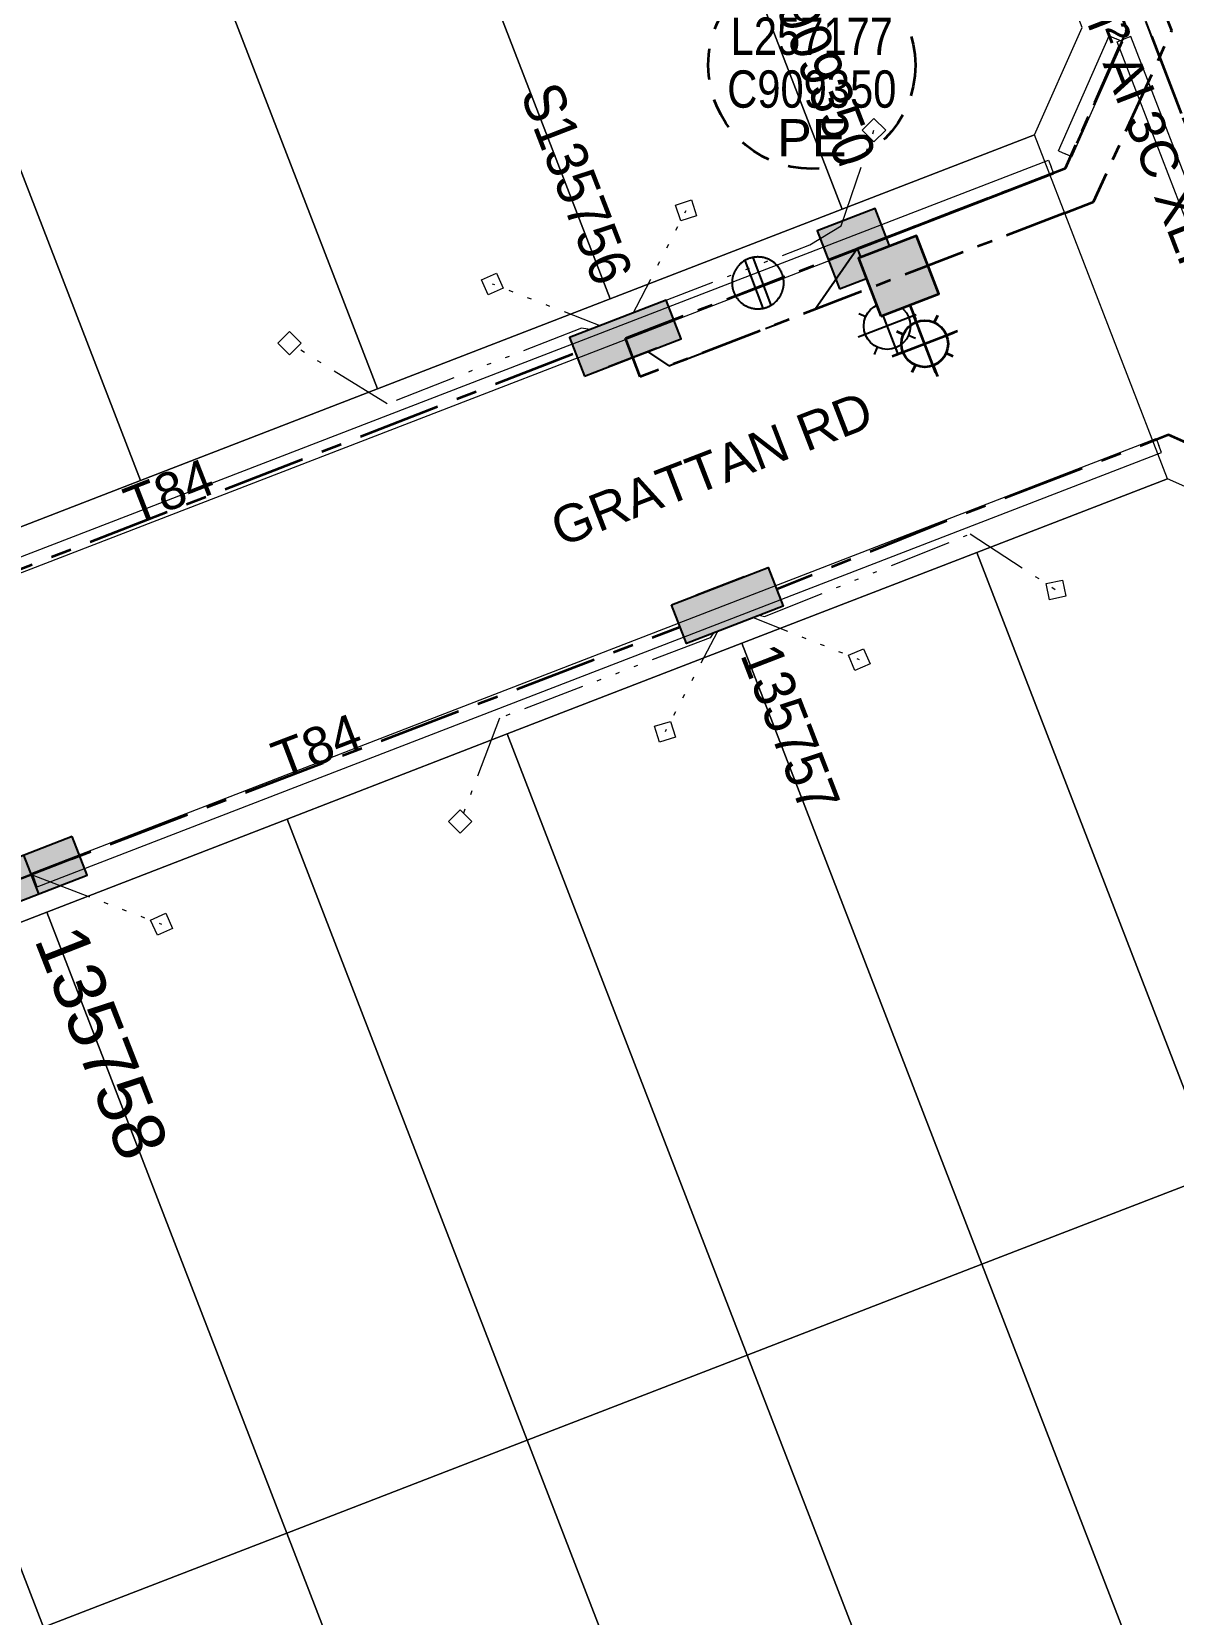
# Model space of a CAD drawing. Header units: metres. Extents: x 0 to 311505, y 0 to 6270811.
# Drawn here: x 310668.2 to 310723.3, y 6270176.5 to 6270252.8 of the extents above; entities that cross this region are included whole.
import ezdxf
from ezdxf import colors
from ezdxf.entities.mleader import LeaderData, LeaderLine
from ezdxf.enums import TextEntityAlignment as Align
from ezdxf.math import Vec2, Vec3

# ---------------------------------------------------------------- set-up
doc = ezdxf.new("R2010")
doc.units = ezdxf.units.M
for name, pattern in [('Cable Exist UG', [7, 4, -1, 1, -1]), ('Dash', [5, 3, -2]), ('PHANTOMX2', [6.6, 3, -0.75, 0.2, -0.75, 0.2, -0.75, 0.2, -0.75])]:
    doc.linetypes.add(name, pattern=pattern)
doc.layers.get('0').update_dxf_attribs({"color": 6})
for name, color, linetype, lineweight in [('_User Miscellaneous1', 30, 'Continuous', 13), ('_User_HV_Exist', 1, 'Continuous', 35), ('_User_LV_Exist', 5, 'Continuous', 35), ('Cadastre Land Parcels_SP_EXT', 118, 'Continuous', 15), ('Cadastre Roads_SP_EXT', 218, 'Continuous', 15), ('Mains_HV_EXT', 13, 'Continuous', 25), ('Mains_LV_EXT', 163, 'Continuous', 25), ('Mains_LV_SL_EXT', 135, 'Continuous', 25), ('Services_SP_EXT', 42, 'PHANTOMX2', 20)]:
    doc.layers.add(name, color=color, linetype=linetype, lineweight=lineweight)
for name, color, linetype in [('Equip_LV_EXT', 7, 'Continuous'), ('Equip_SP_SL_EXT', 7, 'Continuous'), ('Notes', 7, 'Continuous'), ('SupportsUG_SP_LV_EXT', 7, 'Continuous')]:
    doc.layers.add(name, color=color, linetype=linetype)
doc.styles.add('iecARIAL', font='arial.ttf', dxfattribs={"height": 2})
doc.styles.add('SL_LABEL', font='arial.ttf', dxfattribs={"height": 2})
doc.styles.get("Standard").update_dxf_attribs({"font": 'arial.ttf'})

# ---------------------------------------------------------------- blocks, each defined once
blk = doc.blocks.new('PILLAR_EXT')
blk.add_hatch(color=256).paths.add_polyline_path([(-2.5, 1), (-2.5, -1), (2.5, -1), (2.5, 1)])
for p, q in [((0, 1), (0, -1)), ((-2.5, 0), (2.5, 0))]:
    blk.add_line(p, q)
at = {"ltscale": 10}
blk.add_line((2.5, 0), (-2.5, 0), dxfattribs=at)
blk.add_lwpolyline([(-2.5, -1), (-1.25, -1), (1.25, -1), (2.5, -1), (2.5, 1), (-2.5, 1)], close=True)
at = {"width": 0.9, "flags": 8}
blk.add_attdef('ASSET_NUM', text='', height=2, rotation=90, dxfattribs=at).set_placement((-2, 4), align=Align.MIDDLE_LEFT)
for tag, p, flags in [('OWNED_BY', (0, -0.2), 9), ('STATE', (0, -0.4), 9), ('SUPPORT_TYPE', (0, -0.6), 9), ('USAGE', (0, -0.8), 9), ('LEGEND', (0, -1), 9), ('LOCATION', (0, -1.2), 9), ('NOTES', (0, -1.4), 9), ('PARENT', (0, -1.6), 9), ('STREETNAME', (0, -1.8), 9), ('SUBURB', (0, -2), 1)]:
    blk.add_attdef(tag, p, '', height=0.2, dxfattribs=dict(flags=flags))
blk = doc.blocks.new('CCP_EXT')
at = {"flags": 9}
for tag, p in [('USAGE', (0, -1.2)), ('LEGEND', (0, -1.4)), ('LIFE_SUPPORT', (0, -1.6)), ('STATE', (0, -1.8)), ('NOTES', (0, -2))]:
    blk.add_attdef(tag, text='', height=0.2, dxfattribs=at).set_placement(p, align=Align.MIDDLE_LEFT)
at = {"transparency": 33554687}
blk.add_wipeout([(0, 0.566), (0.566, 0), (0, -0.566), (-0.566, 0)], dxfattribs=at)
blk.add_lwpolyline([(-0.566, 0), (0, 0.566), (0.566, 0), (0, -0.566), (-0.566, 0)])
at = {"flags": 1}
blk.add_attdef('Z', (0, 0), '', height=0.2, dxfattribs=at)
at = {"flags": 9}
for tag, p in [('CCP_TYPE', (0, 0)), ('OPERATING_VOLTAGE', (0, -0.6)), ('ORIENTATION', (0, -0.8)), ('CONSTRUCTED_VOLTAGE', (0, -0.2)), ('NO_PHASES', (0, -0.4)), ('OWNED_BY', (0, -1))]:
    blk.add_attdef(tag, text='', height=0.2, dxfattribs=at).set_placement(p, align=Align.MIDDLE_LEFT)
blk = doc.blocks.new('LV_UG_LINKS_CLOSED_EXT')
at = {"layer": 'Equip_LV_EXT'}
for tag, flags, p in [('ACTUAL_STATUS', 9, (3, -2)), ('CONSTRUCTED_VOLTAGE', 9, (3, -2.2)), ('OPERATING_VOLTAGE', 9, (3, -2.6)), ('ORIENTATION', 9, (3, -2.8)), ('STATE', 9, (3, -3)), ('NO_PHASES', 9, (3, -2.4)), ('SWITCH_TYPE', 9, (3, -3.2)), ('OWNED_BY', 9, (3, -3.8)), ('USAGE', 9, (3, -3.4)), ('NOTES', 9, (3, -3.6)), ('TYPE', 9, (3, -4.6)), ('OPERATED_BY', 9, (3, -4)), ('MAINTAINED_BY', 9, (3, -4.2)), ('NUMBER_OF_PHASES', 9, (3, -4.4)), ('Z', 1, (3, -4.8))]:
    blk.add_attdef(tag, text='', height=0.2, dxfattribs=dict(at, flags=flags)).set_placement(p, align=Align.MIDDLE_LEFT)
at = {"transparency": 33554687}
blk.add_wipeout([(4, 1.25), (3.969, 1.25), (3.939, 1.248), (3.908, 1.247), (3.877, 1.244), (3.847, 1.241), (3.817, 1.236), (3.786, 1.232), (3.756, 1.226), (3.726, 1.22), (3.696, 1.213), (3.667, 1.205), (3.637, 1.196), (3.608, 1.187), (3.579, 1.177), (3.55, 1.166), (3.522, 1.155), (3.493, 1.143), (3.466, 1.13), (3.438, 1.117), (3.411, 1.102), (3.384, 1.088), (3.357, 1.072), (3.331, 1.056), (3.306, 1.039), (3.28, 1.022), (3.255, 1.004), (3.231, 0.985), (3.207, 0.966), (3.184, 0.947), (3.161, 0.926), (3.138, 0.905), (3.116, 0.884), (3.095, 0.862), (3.074, 0.839), (3.053, 0.816), (3.034, 0.793), (3.015, 0.769), (2.996, 0.745), (2.978, 0.72), (2.961, 0.694), (2.944, 0.669), (2.928, 0.643), (2.912, 0.616), (2.898, 0.589), (2.883, 0.562), (2.87, 0.534), (2.857, 0.507), (2.845, 0.478), (2.834, 0.45), (2.823, 0.421), (2.813, 0.392), (2.804, 0.363), (2.795, 0.333), (2.787, 0.304), (2.78, 0.274), (2.774, 0.244), (2.768, 0.214), (2.764, 0.183), (2.759, 0.153), (2.756, 0.123), (2.753, 0.092), (2.752, 0.061), (2.75, 0.031), (2.75, 0), (2.75, -0.031), (2.752, -0.061), (2.753, -0.092), (2.756, -0.123), (2.759, -0.153), (2.764, -0.183), (2.768, -0.214), (2.774, -0.244), (2.78, -0.274), (2.787, -0.304), (2.795, -0.333), (2.804, -0.363), (2.813, -0.392), (2.823, -0.421), (2.834, -0.45), (2.845, -0.478), (2.857, -0.507), (2.87, -0.534), (2.883, -0.562), (2.898, -0.589), (2.912, -0.616), (2.928, -0.643), (2.944, -0.669), (2.961, -0.694), (2.978, -0.72), (2.996, -0.745), (3.015, -0.769), (3.034, -0.793), (3.053, -0.816), (3.074, -0.839), (3.095, -0.862), (3.116, -0.884), (3.138, -0.905), (3.161, -0.926), (3.184, -0.947), (3.207, -0.966), (3.231, -0.985), (3.255, -1.004), (3.28, -1.022), (3.306, -1.039), (3.331, -1.056), (3.357, -1.072), (3.384, -1.088), (3.411, -1.102), (3.438, -1.117), (3.466, -1.13), (3.493, -1.143), (3.522, -1.155), (3.55, -1.166), (3.579, -1.177), (3.608, -1.187), (3.637, -1.196), (3.667, -1.205), (3.696, -1.213), (3.726, -1.22), (3.756, -1.226), (3.786, -1.232), (3.817, -1.236), (3.847, -1.241), (3.877, -1.244), (3.908, -1.247), (3.939, -1.248), (3.969, -1.25), (4, -1.25), (4.031, -1.25), (4.061, -1.248), (4.092, -1.247), (4.123, -1.244), (4.153, -1.241), (4.183, -1.236), (4.214, -1.232), (4.244, -1.226), (4.274, -1.22), (4.304, -1.213), (4.333, -1.205), (4.363, -1.196), (4.392, -1.187), (4.421, -1.177), (4.45, -1.166), (4.478, -1.155), (4.507, -1.143), (4.534, -1.13), (4.562, -1.117), (4.589, -1.102), (4.616, -1.088), (4.643, -1.072), (4.669, -1.056), (4.694, -1.039), (4.72, -1.022), (4.745, -1.004), (4.769, -0.985), (4.793, -0.966), (4.816, -0.947), (4.839, -0.926), (4.862, -0.905), (4.884, -0.884), (4.905, -0.862), (4.926, -0.839), (4.947, -0.816), (4.966, -0.793), (4.985, -0.769), (5.004, -0.745), (5.022, -0.72), (5.039, -0.694), (5.056, -0.669), (5.072, -0.643), (5.088, -0.616), (5.102, -0.589), (5.117, -0.562), (5.13, -0.534), (5.143, -0.507), (5.155, -0.478), (5.166, -0.45), (5.177, -0.421), (5.187, -0.392), (5.196, -0.363), (5.205, -0.333), (5.213, -0.304), (5.22, -0.274), (5.226, -0.244), (5.232, -0.214), (5.236, -0.183), (5.241, -0.153), (5.244, -0.123), (5.247, -0.092), (5.248, -0.061), (5.25, -0.031), (5.25, 0), (5.25, 0.031), (5.248, 0.061), (5.247, 0.092), (5.244, 0.123), (5.241, 0.153), (5.236, 0.183), (5.232, 0.214), (5.226, 0.244), (5.22, 0.274), (5.213, 0.304), (5.205, 0.333), (5.196, 0.363), (5.187, 0.392), (5.177, 0.421), (5.166, 0.45), (5.155, 0.478), (5.143, 0.507), (5.13, 0.534), (5.117, 0.562), (5.102, 0.589), (5.088, 0.616), (5.072, 0.643), (5.056, 0.669), (5.039, 0.694), (5.022, 0.72), (5.004, 0.745), (4.985, 0.769), (4.966, 0.793), (4.947, 0.816), (4.926, 0.839), (4.905, 0.862), (4.884, 0.884), (4.862, 0.905), (4.839, 0.926), (4.816, 0.947), (4.793, 0.966), (4.769, 0.985), (4.745, 1.004), (4.72, 1.022), (4.694, 1.039), (4.669, 1.056), (4.643, 1.072), (4.616, 1.088), (4.589, 1.102), (4.562, 1.117), (4.534, 1.13), (4.507, 1.143), (4.478, 1.155), (4.45, 1.166), (4.421, 1.177), (4.392, 1.187), (4.363, 1.196), (4.333, 1.205), (4.304, 1.213), (4.274, 1.22), (4.244, 1.226), (4.214, 1.232), (4.183, 1.236), (4.153, 1.241), (4.123, 1.244), (4.092, 1.247), (4.061, 1.248), (4.031, 1.25)], dxfattribs=at).dxf.layer = 'Equip_LV_EXT'
at = {"layer": 'Equip_LV_EXT'}
for p, q in [((3.792, 1.232), (3.792, -1.232)), ((4.208, 1.232), (4.208, -1.232))]:
    blk.add_line(p, q, dxfattribs=at)
at = {"layer": 'Equip_LV_EXT', "flags": 128}
blk.add_lwpolyline([(4, 1.25), (3.969, 1.25), (3.939, 1.248), (3.908, 1.247), (3.877, 1.244), (3.847, 1.241), (3.817, 1.236), (3.786, 1.232), (3.756, 1.226), (3.726, 1.22), (3.696, 1.213), (3.667, 1.205), (3.637, 1.196), (3.608, 1.187), (3.579, 1.177), (3.55, 1.166), (3.522, 1.155), (3.493, 1.143), (3.466, 1.13), (3.438, 1.117), (3.411, 1.102), (3.384, 1.088), (3.357, 1.072), (3.331, 1.056), (3.306, 1.039), (3.28, 1.022), (3.255, 1.004), (3.231, 0.985), (3.207, 0.966), (3.184, 0.947), (3.161, 0.926), (3.138, 0.905), (3.116, 0.884), (3.095, 0.862), (3.074, 0.839), (3.053, 0.816), (3.034, 0.793), (3.015, 0.769), (2.996, 0.745), (2.978, 0.72), (2.961, 0.694), (2.944, 0.669), (2.928, 0.643), (2.912, 0.616), (2.898, 0.589), (2.883, 0.562), (2.87, 0.534), (2.857, 0.507), (2.845, 0.478), (2.834, 0.45), (2.823, 0.421), (2.813, 0.392), (2.804, 0.363), (2.795, 0.333), (2.787, 0.304), (2.78, 0.274), (2.774, 0.244), (2.768, 0.214), (2.764, 0.183), (2.759, 0.153), (2.756, 0.123), (2.753, 0.092), (2.752, 0.061), (2.75, 0.031), (2.75, 0), (2.75, -0.031), (2.752, -0.061), (2.753, -0.092), (2.756, -0.123), (2.759, -0.153), (2.764, -0.183), (2.768, -0.214), (2.774, -0.244), (2.78, -0.274), (2.787, -0.304), (2.795, -0.333), (2.804, -0.363), (2.813, -0.392), (2.823, -0.421), (2.834, -0.45), (2.845, -0.478), (2.857, -0.507), (2.87, -0.534), (2.883, -0.562), (2.898, -0.589), (2.912, -0.616), (2.928, -0.643), (2.944, -0.669), (2.961, -0.694), (2.978, -0.72), (2.996, -0.745), (3.015, -0.769), (3.034, -0.793), (3.053, -0.816), (3.074, -0.839), (3.095, -0.862), (3.116, -0.884), (3.138, -0.905), (3.161, -0.926), (3.184, -0.947), (3.207, -0.966), (3.231, -0.985), (3.255, -1.004), (3.28, -1.022), (3.306, -1.039), (3.331, -1.056), (3.357, -1.072), (3.384, -1.088), (3.411, -1.102), (3.438, -1.117), (3.466, -1.13), (3.493, -1.143), (3.522, -1.155), (3.55, -1.166), (3.579, -1.177), (3.608, -1.187), (3.637, -1.196), (3.667, -1.205), (3.696, -1.213), (3.726, -1.22), (3.756, -1.226), (3.786, -1.232), (3.817, -1.236), (3.847, -1.241), (3.877, -1.244), (3.908, -1.247), (3.939, -1.248), (3.969, -1.25), (4, -1.25), (4.031, -1.25), (4.061, -1.248), (4.092, -1.247), (4.123, -1.244), (4.153, -1.241), (4.183, -1.236), (4.214, -1.232), (4.244, -1.226), (4.274, -1.22), (4.304, -1.213), (4.333, -1.205), (4.363, -1.196), (4.392, -1.187), (4.421, -1.177), (4.45, -1.166), (4.478, -1.155), (4.507, -1.143), (4.534, -1.13), (4.562, -1.117), (4.589, -1.102), (4.616, -1.088), (4.643, -1.072), (4.669, -1.056), (4.694, -1.039), (4.72, -1.022), (4.745, -1.004), (4.769, -0.985), (4.793, -0.966), (4.816, -0.947), (4.839, -0.926), (4.862, -0.905), (4.884, -0.884), (4.905, -0.862), (4.926, -0.839), (4.947, -0.816), (4.966, -0.793), (4.985, -0.769), (5.004, -0.745), (5.022, -0.72), (5.039, -0.694), (5.056, -0.669), (5.072, -0.643), (5.088, -0.616), (5.102, -0.589), (5.117, -0.562), (5.13, -0.534), (5.143, -0.507), (5.155, -0.478), (5.166, -0.45), (5.177, -0.421), (5.187, -0.392), (5.196, -0.363), (5.205, -0.333), (5.213, -0.304), (5.22, -0.274), (5.226, -0.244), (5.232, -0.214), (5.236, -0.183), (5.241, -0.153), (5.244, -0.123), (5.247, -0.092), (5.248, -0.061), (5.25, -0.031), (5.25, 0), (5.25, 0.031), (5.248, 0.061), (5.247, 0.092), (5.244, 0.123), (5.241, 0.153), (5.236, 0.183), (5.232, 0.214), (5.226, 0.244), (5.22, 0.274), (5.213, 0.304), (5.205, 0.333), (5.196, 0.363), (5.187, 0.392), (5.177, 0.421), (5.166, 0.45), (5.155, 0.478), (5.143, 0.507), (5.13, 0.534), (5.117, 0.562), (5.102, 0.589), (5.088, 0.616), (5.072, 0.643), (5.056, 0.669), (5.039, 0.694), (5.022, 0.72), (5.004, 0.745), (4.985, 0.769), (4.966, 0.793), (4.947, 0.816), (4.926, 0.839), (4.905, 0.862), (4.884, 0.884), (4.862, 0.905), (4.839, 0.926), (4.816, 0.947), (4.793, 0.966), (4.769, 0.985), (4.745, 1.004), (4.72, 1.022), (4.694, 1.039), (4.669, 1.056), (4.643, 1.072), (4.616, 1.088), (4.589, 1.102), (4.562, 1.117), (4.534, 1.13), (4.507, 1.143), (4.478, 1.155), (4.45, 1.166), (4.421, 1.177), (4.392, 1.187), (4.363, 1.196), (4.333, 1.205), (4.304, 1.213), (4.274, 1.22), (4.244, 1.226), (4.214, 1.232), (4.183, 1.236), (4.153, 1.241), (4.123, 1.244), (4.092, 1.247), (4.061, 1.248), (4.031, 1.25)], close=True, dxfattribs=at)
blk = doc.blocks.new('*U456')
at = {"transparency": 33554687, "flags": 9}
for tag, p in [('LANTNUMBER', (-1.4, 2.6)), ('LOUTREACH', (-1.4, 2.2)), ('LOUTREACHVOCAB', (-1.4, 2)), ('LRATECODE', (-1.4, 1.8)), ('LREMOVE', (-1.4, 1.6)), ('LREPLACE', (-1.4, 1.4)), ('LTYPEVOCAB', (-1.4, 1)), ('LEGEND', (-1.4, 0.8)), ('LTYPE', (-1.4, 1.2)), ('SUBURB', (-1.4, 0.6)), ('STREETNAME', (-1.4, 0.4)), ('LOCATION', (-1.4, 0.2)), ('LNEW', (-6.4, 0)), ('LMASTVOCAB', (-6.2, 0)), ('LMAST', (-6, 0)), ('LLAMPVOCAB', (-5.8, 0)), ('LLAMP', (-5.6, 0)), ('LEXIST', (-5.4, 0)), ('LCHARGE3PERCENT', (-5.2, 0)), ('LCHARGE3', (-5, 0)), ('LCHARGE2PERCENT', (-4.8, 0)), ('LCHARGE2', (-4.6, 0)), ('LCHARGE1PERCENT', (-4.4, 0)), ('LCHARGE1', (-4.2, 0)), ('LCATEGORY', (-4, 0)), ('LBRACKETVOCAB', (-3.8, 0)), ('LBRACKET', (-3.6, 0)), ('LKINGHEIGHT', (-3.4, 0)), ('CREPLACE', (-3.2, 0)), ('CREMOVE', (-3, 0)), ('CNUMBER', (-2.8, 0)), ('CNEW', (-2.6, 0)), ('CEXIST', (-2.4, 0)), ('USAGE', (-2.2, 0)), ('STATE', (-2, 0)), ('OWNED_BY', (-1.8, 0)), ('ORIENTATION', (-1.6, 0)), ('OPERATING_VOLTAGE', (-1.4, 0)), ('MAINTAINED_BY', (-1.4, -0.663)), ('NOTES', (-1.4, 0)), ('NO_PHASES', (-1.2, 0)), ('LANTERN_TYPE', (-1, 0)), ('LANTERN_PURPOSE', (-0.8, 0)), ('CONTROL_TYPE', (-0.6, 0)), ('CONSTRUCTED_VOLTAGE', (-0.4, 0))]:
    blk.add_attdef(tag, text='', height=0.2, rotation=270, dxfattribs=at).set_placement(p, align=Align.MIDDLE_LEFT)
at = {"transparency": 33554687, "style": 'SL_LABEL', "flags": 8}
blk.add_attdef('ASSET_NUM', text='', height=1, dxfattribs=at).set_placement((7, 1), align=Align.MIDDLE_LEFT)
at = {"transparency": 33554687}
for tag, p, height, flags in [('OPERATED_BY', (-1.4, -0.407), 0.2, 9), ('Z', (0, 0), 0.001, 1)]:
    blk.add_attdef(tag, p, '', height=height, rotation=270, dxfattribs=dict(at, flags=flags))
at = {"transparency": 33554687, "style": 'SL_LABEL', "flags": 9}
blk.add_attdef('STREET_CODE', text='', height=0.001, rotation=270, dxfattribs=at).set_placement((0.001, 0), align=Align.MIDDLE_LEFT)
at = {"transparency": 33554687, "flags": 8}
blk.add_attdef('LNUMBER', text='', height=1, dxfattribs=at).set_placement((7, -1), align=Align.MIDDLE_LEFT)
at = {"transparency": 33554687}
blk.add_wipeout([(5.688, 0), (5.061, -1.061), (4, -1.688), (2.939, -1.061), (2.313, 0), (2.939, 1.061), (4, 1.687), (5.061, 1.061)], dxfattribs=at)
for p, q in [((2.939, 1.061), (3.205, 0.795)), ((4, 1.5), (4, 1.125)), ((4, 1.5), (4, -1.5)), ((5.061, 1.061), (4.795, 0.795)), ((0, 0), (2.875, 0)), ((2.5, 0), (5.5, 0)), ((5.125, 0), (5.5, 0)), ((2.939, -1.061), (3.205, -0.795)), ((4, -1.125), (4, -1.5)), ((5.061, -1.061), (4.795, -0.795))]:
    blk.add_line(p, q, dxfattribs=at)
blk.add_circle((4, 0), 1.125, dxfattribs=at)
blk = doc.blocks.new('*U355')
at = {"width": 0.9}
blk.add_attdef('ASSET_NUM', text='', height=2, dxfattribs=at).set_placement((4, 2), align=Align.MIDDLE_LEFT)
for tag, p, flags in [('SUBURB', (-2, 0), 1), ('STREETNAME', (-1.8, 0), 9), ('PARENT', (-1.6, 0), 9), ('NOTES', (-1.4, 0), 9), ('LOCATION', (-1.2, 0), 9), ('LEGEND', (-1, 0), 9), ('USAGE', (-0.8, 0), 9), ('SUPPORT_TYPE', (-0.6, 0), 9), ('STATE', (-0.4, 0), 9), ('OWNED_BY', (-0.2, 0), 9)]:
    blk.add_attdef(tag, p, '', height=0.2, rotation=270, dxfattribs=dict(flags=flags))
at = {"transparency": 33554687}
blk.add_wipeout([(1, 2.5), (1, -2.5), (-1, -2.5), (-1, 2.5)], dxfattribs=at)
at = {"layer": 'SupportsUG_SP_LV_EXT'}
h = blk.add_hatch(color=256, dxfattribs=at)
h.dxf.hatch_style = 1
h.paths.add_polyline_path([(-1, 2.5), (-1, -1.25), (-1, 1.25), (-1, -2.5), (1, -2.5), (1, 2.5)])
blk.add_lwpolyline([(-1, 2.5), (-1, -1.25), (-1, 1.25), (-1, -2.5), (1, -2.5), (1, 2.5)], close=True)
blk = doc.blocks.new('*U352')
at = {"layer": 'Equip_SP_SL_EXT'}
h = blk.add_hatch(color=256, dxfattribs=at)
h.dxf.hatch_style = 1
h.paths.add_polyline_path([(-1.5, 1.5), (-1.5, -1.5), (1.5, -1.5), (1.5, 1.5)])
blk.add_lwpolyline([(-1.5, 1.5), (-1.5, -1.5), (1.5, -1.5), (1.5, 1.5)], close=True)
at = {"width": 0.9, "flags": 8}
blk.add_attdef('ASSET_NUM', text='', height=2, dxfattribs=at).set_placement((4, 2), align=Align.MIDDLE_LEFT)
at = {"flags": 1}
blk.add_attdef('Z', (-2.351, -1.813), '', height=0.2, rotation=270, dxfattribs=at)
at = {"flags": 9}
for tag, p in [('NOTES', (-2, -1.813)), ('SUBURB', (-1.8, -1.813)), ('STREETNAME', (-1.6, -1.813)), ('LOCATION', (-1.4, -1.813)), ('LEGEND', (-1.2, -1.813)), ('USAGE', (-1, -1.813)), ('STATE', (-0.8, -1.813)), ('OWNED_BY', (-0.6, -1.813)), ('COLUMN_TYPE', (-0.4, -1.813)), ('STREET_CODE', (-0.2, -1.813)), ('STRUCTURE_PLANT_NUMBER', (0.031, -1.813))]:
    blk.add_attdef(tag, text='', height=0.2, rotation=270, dxfattribs=at).set_placement(p, align=Align.MIDDLE_LEFT)
blk = doc.blocks.new('*U285')
at = {"linetype": 'Dash', "ltscale": 0.5}
blk.add_circle((0, 0), 5, dxfattribs=at)
at = {"insert": (0, -2.6), "char_height": 1.8, "attachment_point": 2}
blk.add_mtext('PE', dxfattribs=at)
at = {"width": 0.8}
blk.add_attdef('SNUMBER', text='', height=1.8, dxfattribs=at).set_placement((0, 0.5), align=Align.CENTER)
at = {"flags": 1}
blk.add_attdef('Z', (0, 0), '', height=0.2, dxfattribs=at)
at = {"width": 0.8}
blk.add_attdef('CNUMBER', text='', height=1.8, dxfattribs=at).set_placement((0, -0.25), align=Align.TOP_CENTER)
blk = doc.blocks.new('*U409')
for p, q in [((-3.5, 1.125), (-3.5, 1.688)), ((-4.561, 1.061), (-4.295, 0.795)), ((-2.439, 1.061), (-2.705, 0.795)), ((-4.625, 0), (-5.188, 0)), ((-4.561, -1.061), (-4.295, -0.795)), ((-3.5, -1.688), (-3.5, -1.125)), ((-2.439, -1.061), (-2.705, -0.795))]:
    blk.add_line(p, q)
at = {"linetype": 'Continuous'}
blk.add_line((-5, 0), (-2, 0), dxfattribs=at)
at = {"linetype": 'Continuous', "flags": 128}
blk.add_lwpolyline([(-3.5, 1.5), (-3.5, -1.5)], dxfattribs=at)
blk.add_circle((-3.5, 0), 1.125)
at = {"transparency": 33554687}
blk.add_wipeout([(-1.5, 1.5), (-1.5, -1.5), (1.5, -1.5), (1.5, 1.5)], dxfattribs=at)
at = {"linetype": 'Continuous'}
h = blk.add_hatch(color=256, dxfattribs=at)
h.dxf.hatch_style = 1
h.paths.add_polyline_path([(-1.5, 1.5), (-1.5, -1.5), (1.5, -1.5), (1.5, 1.5)])
blk.add_line((-1.5, 0), (-2.25, 0))
blk.add_lwpolyline([(-1.5, 1.5), (-1.5, -1.5), (1.5, -1.5), (1.5, 1.5)], close=True)

msp = doc.modelspace()

# ---------------------------------------------------------------- linework, layer by layer
at = {"layer": '_User Miscellaneous1'}
for p, q in [((310717.798, 6270247.097), (310720.253, 6270252.644)), ((310718.456, 6270246.806), (310720.912, 6270252.352)), ((310720.253, 6270252.644), (310720.582, 6270252.498)), ((310720.912, 6270252.352), (310720.582, 6270252.498)), ((310720.629, 6270252.358), (310720.965, 6270252.487)), ((310729.062, 6270230.528), (310720.629, 6270252.358)), ((310721.301, 6270252.617), (310720.965, 6270252.487)), ((310729.733, 6270230.788), (310721.301, 6270252.617)), ((310717.798, 6270247.097), (310718.127, 6270246.951)), ((310718.456, 6270246.806), (310718.127, 6270246.951)), ((310717.329, 6270246.651), (310717.459, 6270246.315)), ((310717.588, 6270245.979), (310717.459, 6270246.315)), ((310722.518, 6270233.218), (310722.647, 6270232.882)), ((310722.777, 6270232.546), (310722.647, 6270232.882)), ((310668.261, 6270212.257), (310668.391, 6270211.922)), ((310668.52, 6270211.586), (310668.391, 6270211.922))]:
    msp.add_line(p, q, dxfattribs=at)
at = {"layer": '_User_LV_Exist', "color": 4, "linetype": 'Cable Exist UG', "ltscale": 0.75, "flags": 128}
msp.add_lwpolyline([(310718.095, 6270244.095), (310719.494, 6270244.635), (310723.273, 6270252.895), (310712.537, 6270280.666)], dxfattribs=at)
at = {"layer": 'Cadastre Land Parcels_SP_EXT', "linetype": 'Continuous'}
for points in [[(310716.651, 6270247.872), (310718.942, 6270253.042), (310708.807, 6270279.278), (310695.782, 6270274.241), (310707.365, 6270244.284), (310716.651, 6270247.872)], [(310707.365, 6270244.284), (310695.782, 6270274.241), (310684.589, 6270269.917), (310696.17, 6270239.957), (310707.365, 6270244.284)], [(310696.17, 6270239.957), (310684.589, 6270269.917), (310673.357, 6270265.576), (310684.938, 6270235.617), (310696.17, 6270239.957)], [(310684.938, 6270235.617), (310673.357, 6270265.576), (310661.92, 6270261.155), (310673.501, 6270231.197), (310684.938, 6270235.617)], [(310673.501, 6270231.197), (310661.92, 6270261.155), (310651.471, 6270257.116), (310663.053, 6270227.158), (310673.501, 6270231.197)], [(310738.366, 6270202.761), (310728.232, 6270228.994), (310723.061, 6270231.28), (310713.866, 6270227.726), (310725.446, 6270197.766), (310738.366, 6270202.761)], [(310725.446, 6270197.766), (310713.866, 6270227.726), (310702.523, 6270223.342), (310714.103, 6270193.384), (310725.446, 6270197.766)], [(310714.103, 6270193.384), (310702.523, 6270223.342), (310691.196, 6270218.965), (310702.777, 6270189.007), (310714.103, 6270193.384)], [(310702.777, 6270189.007), (310691.196, 6270218.965), (310680.581, 6270214.862), (310692.162, 6270184.904), (310702.777, 6270189.007)], [(310692.162, 6270184.904), (310680.581, 6270214.862), (310668.975, 6270210.377), (310680.556, 6270180.419), (310692.162, 6270184.904)], [(310680.556, 6270180.419), (310668.975, 6270210.377), (310657.239, 6270205.84), (310668.82, 6270175.883), (310680.556, 6270180.419)], [(310668.82, 6270175.883), (310657.239, 6270205.84), (310646.622, 6270201.738), (310658.204, 6270171.78), (310668.82, 6270175.883)], [(310737.026, 6270167.815), (310725.446, 6270197.766), (310714.103, 6270193.384), (310725.683, 6270163.431), (310737.026, 6270167.815)], [(310725.683, 6270163.431), (310714.103, 6270193.384), (310702.777, 6270189.007), (310714.357, 6270159.054), (310725.683, 6270163.431)], [(310714.357, 6270159.054), (310702.777, 6270189.007), (310692.162, 6270184.904), (310703.741, 6270154.95), (310714.357, 6270159.054)], [(310703.741, 6270154.95), (310692.162, 6270184.904), (310680.556, 6270180.419), (310692.135, 6270150.465), (310703.741, 6270154.95)], [(310690.105, 6270149.68), (310692.135, 6270150.465), (310680.556, 6270180.419), (310668.82, 6270175.883), (310680.399, 6270145.929), (310690.105, 6270149.68)]]:
    msp.add_lwpolyline(points, close=True, dxfattribs=at)

# ---------------------------------------------------------------- block references
at = {"layer": 'SupportsUG_SP_LV_EXT'}
ref = msp.add_blockref('PILLAR_EXT', (310668.231, 6270212.184), dxfattribs=dict(at, rotation=201.1205066761398))
ref.add_attrib('ASSET_NUM', '135758', dxfattribs={"layer": '0', "height": 2.5, "rotation": 291.3768, "style": 'iecARIAL'}).set_placement((310669.517, 6270209.513), align=Align.MIDDLE_LEFT)

# ---------------------------------------------------------------- texts
at = {"layer": 'Mains_LV_EXT'}
for rotation, p in [(21.27852, (310673.178, 6270229.057)), (20.86656, (310680.293, 6270216.782))]:
    msp.add_text('T84', height=1.8, rotation=rotation, dxfattribs=at).set_placement(p)

# ---------------------------------------------------------------- next in the draw order: block references
at = {"layer": 'Services_SP_EXT'}
for p in [(310708.899, 6270248.095), (310680.688, 6270237.814), (310688.93, 6270214.747)]:
    msp.add_blockref('CCP_EXT', p, dxfattribs=at)
for p, rotation in [((310699.83, 6270244.22), 242.8004472317367), ((310690.482, 6270240.669), 338.8004472954264), ((310717.684, 6270225.915), 146.9092608048877), ((310708.189, 6270222.554), 158.3729420709473), ((310698.814, 6270219.072), 62.3729417455032), ((310674.517, 6270209.788), 159.1205066588742)]:
    msp.add_blockref('CCP_EXT', p, dxfattribs=dict(at, rotation=rotation))

# ---------------------------------------------------------------- next in the draw order: linework, layer by layer
at = {"layer": '_User_LV_Exist', "color": 2, "linetype": 'Cable Exist UG', "flags": 128}
msp.add_lwpolyline([(310651.497, 6270220.613), (310696.754, 6270238.238)], dxfattribs=at)
at = {"layer": '_User_LV_Exist', "color": 6, "linetype": 'Cable Exist UG', "flags": 128}
for points in [[(310726.231, 6270161.382), (310728.683, 6270160.185), (310728.683, 6270160.185), (310749.3, 6270168.15), (310749.558, 6270168.622), (310749.558, 6270168.622), (310749.753, 6270169.43), (310752.821, 6270176.216), (310742.129, 6270204.081), (310740.953, 6270206.765), (310738.434, 6270208.097), (310738.434, 6270208.097), (310729.809, 6270230.426), (310723.121, 6270233.387), (310713.169, 6270229.542), (310701.935, 6270225.031)], [(310701.935, 6270225.031), (310668.231, 6270212.184)]]:
    msp.add_lwpolyline(points, dxfattribs=at)
at = {"layer": 'Cadastre Roads_SP_EXT', "linetype": 'Continuous'}
msp.add_lwpolyline([(310587.894, 6270179.04), (310612.18, 6270188.426), (310612.18, 6270188.426), (310623.525, 6270192.811), (310634.887, 6270197.202), (310646.622, 6270201.738), (310657.239, 6270205.84), (310668.975, 6270210.377), (310680.581, 6270214.862), (310691.196, 6270218.965), (310702.523, 6270223.342), (310713.866, 6270227.726), (310723.061, 6270231.28), (310716.651, 6270247.873), (310707.365, 6270244.284), (310696.17, 6270239.957), (310684.939, 6270235.617), (310673.501, 6270231.197), (310663.053, 6270227.158), (310650.824, 6270222.431), (310638.286, 6270217.585), (310627.838, 6270213.548), (310616.624, 6270209.214), (310605.393, 6270204.873)], dxfattribs=at)
at = {"layer": 'Mains_HV_EXT', "linetype": 'Cable Exist UG'}
msp.add_lwpolyline([(310706.986, 6270292.551), (310709.708, 6270284.939), (310709.708, 6270284.939), (310711.931, 6270279.482), (310711.931, 6270279.482), (310730.984, 6270230.039), (310741.194, 6270203.728), (310751.738, 6270176.247)], dxfattribs=at)
at = {"layer": 'Mains_LV_SL_EXT', "color": 4, "linetype": 'Cable Exist UG'}
msp.add_lwpolyline([(310710.641, 6270279.899), (310719.607, 6270256.836), (310719.607, 6270256.836), (310721.109, 6270252.947), (310718.149, 6270246.26), (310708.094, 6270242.376)], dxfattribs=at)
at = {"layer": 'Services_SP_EXT'}
for points in [[(310696.754, 6270238.238), (310699.83, 6270244.22)], [(310696.754, 6270238.238), (310690.482, 6270240.669)], [(310696.754, 6270238.238), (310694.78, 6270238.542), (310694.78, 6270238.542), (310685.403, 6270234.891), (310680.688, 6270237.814)], [(310701.935, 6270225.031), (310703.613, 6270224.628), (310703.613, 6270224.628), (310713.542, 6270228.614), (310717.684, 6270225.915)], [(310701.935, 6270225.031), (310700.996, 6270223.603), (310700.996, 6270223.603), (310690.828, 6270219.727), (310688.93, 6270214.747)], [(310701.935, 6270225.031), (310698.814, 6270219.072)], [(310701.935, 6270225.031), (310708.189, 6270222.554)], [(310668.231, 6270212.184), (310674.517, 6270209.788)]]:
    msp.add_lwpolyline(points, dxfattribs=at)

# ---------------------------------------------------------------- next in the draw order: block references
at = {"layer": '_User_LV_Exist', "linetype": 'ByBlock', "lineweight": -2}
msp.add_blockref('*U285', (310705.899, 6270251.225), dxfattribs=at).add_auto_attribs({'SNUMBER': 'L257177', 'CNUMBER': 'C909350'})

# ---------------------------------------------------------------- next in the draw order: block references
at = {"layer": 'Equip_LV_EXT', "rotation": 20.80044710457322}
msp.add_blockref('LV_UG_LINKS_CLOSED_EXT', (310699.558, 6270239.303), dxfattribs=at)

# ---------------------------------------------------------------- next in the draw order: linework, layer by layer
at = {"layer": 'Mains_LV_SL_EXT', "color": 4, "linetype": 'Cable Exist UG'}
msp.add_lwpolyline([(310696.754, 6270238.238), (310699.001, 6270236.719), (310699.001, 6270236.719), (310706.05, 6270239.442), (310708.094, 6270242.376)], dxfattribs=at)
at = {"layer": 'Services_SP_EXT'}
msp.add_lwpolyline([(310696.754, 6270238.238), (310698.325, 6270239.674), (310698.325, 6270239.674), (310705.799, 6270242.561), (310707.309, 6270243.476), (310708.899, 6270248.095)], dxfattribs=at)

# ---------------------------------------------------------------- next in the draw order: block references
at = {"layer": 'Equip_SP_SL_EXT', "rotation": 291.1}
msp.add_blockref('*U456', (310708.093, 6270242.376), dxfattribs=at)
at = {"layer": 'SupportsUG_SP_LV_EXT'}
ref = msp.add_blockref('*U355', (310696.9, 6270238.052), dxfattribs=dict(at, rotation=111.1205511529895))
ref.add_attrib('ASSET_NUM', 'S135756', dxfattribs={"layer": '0', "height": 2, "rotation": 111.12055, "text_generation_flag": 6, "width": 0.9}).set_placement((310696.373, 6270240.824), align=Align.MIDDLE_RIGHT)

# ---------------------------------------------------------------- next in the draw order: linework, layer by layer
at = {"layer": '_User Miscellaneous1'}
for p, q in [((310651.281, 6270221.17), (310717.329, 6270246.651)), ((310651.54, 6270220.498), (310717.588, 6270245.979))]:
    msp.add_line(p, q, dxfattribs=at)
at = {"layer": '_User_LV_Exist', "linetype": 'Cable Exist UG', "ltscale": 0.75, "flags": 128}
msp.add_lwpolyline([(310696.9, 6270238.052), (310718.149, 6270246.26), (310721.109, 6270252.947), (310700.252, 6270306.877), (310693.541, 6270309.962), (310690.95, 6270308.961), (310693.652, 6270301.965), (310697.383, 6270303.406), (310708.374, 6270274.955), (310697.18, 6270270.631), (310694.477, 6270277.627)], dxfattribs=at)

# ---------------------------------------------------------------- next in the draw order: block references
at = {"layer": 'Equip_SP_SL_EXT'}
ref = msp.add_blockref('*U352', (310708.093, 6270242.376), dxfattribs=dict(at, rotation=111.1))
ref.add_attrib('ASSET_NUM', '909350', dxfattribs={"layer": '0', "height": 2, "rotation": 111.1, "text_generation_flag": 6, "width": 0.9}).set_placement((310708.122, 6270246.519), align=Align.MIDDLE_RIGHT)

# ---------------------------------------------------------------- next in the draw order: block references
at = {"layer": '_User_LV_Exist', "rotation": 111.1}
msp.add_blockref('*U409', (310710.092, 6270241.052), dxfattribs=at)
at = {"layer": 'SupportsUG_SP_LV_EXT'}
ref = msp.add_blockref('*U355', (310701.827, 6270225.159), dxfattribs=dict(at, xscale=-1, rotation=111.1205512686876))
ref.add_attrib('ASSET_NUM', '135757', dxfattribs={"layer": '0', "height": 2, "rotation": 291.12055, "width": 0.9}).set_placement((310703.36, 6270223.15), align=Align.MIDDLE_LEFT)

# ---------------------------------------------------------------- next in the draw order: linework, layer by layer
at = {"layer": '_User Miscellaneous1'}
for p, q in [((310668.261, 6270212.257), (310722.518, 6270233.218)), ((310668.52, 6270211.586), (310722.777, 6270232.546))]:
    msp.add_line(p, q, dxfattribs=at)
at = {"layer": '_User_HV_Exist', "linetype": 'Cable Exist UG', "flags": 128}
msp.add_lwpolyline([(310619.933, 6270133.722), (310613.87, 6270131.38), (310618.734, 6270118.786), (310748.474, 6270168.902), (310751.771, 6270176.345), (310706.865, 6270292.597), (310701.199, 6270307.266), (310701.013, 6270307.748), (310716.372, 6270314.025), (310719.668, 6270321.47), (310770.493, 6270341.103), (310777.947, 6270337.803), (310782.2, 6270326.773), (310759.912, 6270318.137)], dxfattribs=at)
at = {"layer": '_User_LV_Exist', "color": 4, "linetype": 'Cable Exist UG', "ltscale": 0.75, "flags": 128}
msp.add_lwpolyline([(310718.095, 6270244.095), (310697.621, 6270236.186), (310696.9, 6270238.052)], dxfattribs=at)

# ---------------------------------------------------------------- next in the draw order: texts
at = {"layer": '_User_HV_Exist', "insert": (310722.322, 6270246.846), "char_height": 1.8, "attachment_point": 5, "rotation": 291.12055}
msp.add_mtext('(V17) 240mm² Al 3C XLPE/PVC/HDPE ', dxfattribs=at)
at = {"layer": '_User_LV_Exist'}
msp.add_text('GRATTAN RD', height=1.8, rotation=21.12971, dxfattribs=at).set_placement((310693.768, 6270227.976))

# ---------------------------------------------------------------- next in the draw order: leaders
at = {"layer": 'Notes'}
ml = msp.add_multileader_mtext('Standard', dxfattribs=at)
ml.set_content('Constructed under  \\PURS15861', color=256)
ml.set_leader_properties()
ml.build(insert=Vec2(0, 0))
ml.multileader.update_dxf_attribs({"leader_type": 2, "has_text_frame": 1, "text_left_attachment_type": 2, "text_right_attachment_type": 2, "dogleg_length": 0.01})
ctx = ml.context
ctx.base_point, ctx.char_height, ctx.plane_origin, ctx.plane_x_axis, ctx.plane_y_axis = Vec3(310975.102, 6270390.559), 1.8, Vec3(312213.891, 6270750.769), Vec3(0.932874, 0.360203), Vec3(-0.360203, 0.932874)
ctx.left_attachment, ctx.right_attachment, ctx.text_align_type = 2, 2, 1
notes = []
notes.append((ctx, [(0, (0, 0, 0), (0, 0), (1, 0), 1, [])]))
ctx.mtext.insert, ctx.mtext.text_direction, ctx.mtext.rotation, ctx.mtext.width, ctx.mtext.alignment, ctx.mtext.flow_direction = Vec3(310985.694, 6270397.27), Vec3(0.932874, 0.360203), 0.368486, 20.92345, 2, 5
ctx.mtext.has_bg_fill, ctx.mtext.bg_color, ctx.mtext.bg_scale_factor, ctx.mtext.bg_transparency, ctx.mtext.use_window_bg_color = 1, -1073741824, 2, 0, 1
for ctx, leaders in notes:
    for number, flags, end, landing, length, lines in leaders:
        leader = LeaderData()
        leader.index, (leader.has_last_leader_line, leader.has_dogleg_vector, leader.attachment_direction) = number, flags
        leader.last_leader_point, leader.dogleg_vector, leader.dogleg_length = Vec3(end), Vec3(landing), length
        for number, points, colour, breaks in lines:
            line = LeaderLine()
            line.index, line.vertices, line.color, line.breaks = number, Vec3.list(points), colors.encode_raw_color(colour), breaks
            leader.lines.append(line)
        ctx.leaders.append(leader)

# ---------------------------------------------------------------- next in the draw order: leaders
ml = msp.add_multileader_mtext('Standard', dxfattribs=at)
ml.set_content('Constructed under  \\PURS16270', color=256)
ml.set_leader_properties()
ml.build(insert=Vec2(0, 0))
ml.multileader.update_dxf_attribs({"leader_type": 2, "has_text_frame": 1, "text_left_attachment_type": 2, "text_right_attachment_type": 2, "dogleg_length": 0.01})
ctx = ml.context
ctx.base_point, ctx.char_height, ctx.plane_origin, ctx.plane_x_axis, ctx.plane_y_axis = Vec3(310863.5, 6270348.229), 1.8, Vec3(312104.333, 6270705.463), Vec3(0.932874, 0.360203), Vec3(-0.360203, 0.932874)
ctx.left_attachment, ctx.right_attachment, ctx.text_align_type = 2, 2, 1
notes = []
notes.append((ctx, [(0, (0, 0, 0), (0, 0), (1, 0), 1, [])]))
ctx.mtext.insert, ctx.mtext.text_direction, ctx.mtext.rotation, ctx.mtext.width, ctx.mtext.alignment, ctx.mtext.flow_direction = Vec3(310874.091, 6270354.941), Vec3(0.932874, 0.360203), 0.368486, 20.92345, 2, 5
ctx.mtext.has_bg_fill, ctx.mtext.bg_color, ctx.mtext.bg_scale_factor, ctx.mtext.bg_transparency, ctx.mtext.use_window_bg_color = 1, -1073741824, 2, 0, 1
for ctx, leaders in notes:
    for number, flags, end, landing, length, lines in leaders:
        leader = LeaderData()
        leader.index, (leader.has_last_leader_line, leader.has_dogleg_vector, leader.attachment_direction) = number, flags
        leader.last_leader_point, leader.dogleg_vector, leader.dogleg_length = Vec3(end), Vec3(landing), length
        for number, points, colour, breaks in lines:
            line = LeaderLine()
            line.index, line.vertices, line.color, line.breaks = number, Vec3.list(points), colors.encode_raw_color(colour), breaks
            leader.lines.append(line)
        ctx.leaders.append(leader)

# ---------------------------------------------------------------- next in the draw order: leaders
ml = msp.add_multileader_mtext('Standard', dxfattribs=at)
ml.set_content('Constructed under  \\PURS16270', color=256)
ml.set_leader_properties()
ml.build(insert=Vec2(0, 0))
ml.multileader.update_dxf_attribs({"leader_type": 2, "has_text_frame": 1, "text_left_attachment_type": 2, "text_right_attachment_type": 2, "dogleg_length": 0.01})
ctx = ml.context
ctx.base_point, ctx.char_height, ctx.plane_origin, ctx.plane_x_axis, ctx.plane_y_axis = Vec3(310767.416, 6270287.07), 1.8, Vec3(311985.461, 6270656.138), Vec3(0.932874, 0.360203), Vec3(-0.360203, 0.932874)
ctx.left_attachment, ctx.right_attachment, ctx.text_align_type = 2, 2, 1
notes = []
notes.append((ctx, [(0, (0, 0, 0), (0, 0), (1, 0), 1, [])]))
ctx.mtext.insert, ctx.mtext.text_direction, ctx.mtext.rotation, ctx.mtext.width, ctx.mtext.alignment, ctx.mtext.flow_direction = Vec3(310778.008, 6270293.782), Vec3(0.932874, 0.360203), 0.368486, 20.92345, 2, 5
ctx.mtext.has_bg_fill, ctx.mtext.bg_color, ctx.mtext.bg_scale_factor, ctx.mtext.bg_transparency, ctx.mtext.use_window_bg_color = 1, -1073741824, 2, 0, 1
for ctx, leaders in notes:
    for number, flags, end, landing, length, lines in leaders:
        leader = LeaderData()
        leader.index, (leader.has_last_leader_line, leader.has_dogleg_vector, leader.attachment_direction) = number, flags
        leader.last_leader_point, leader.dogleg_vector, leader.dogleg_length = Vec3(end), Vec3(landing), length
        for number, points, colour, breaks in lines:
            line = LeaderLine()
            line.index, line.vertices, line.color, line.breaks = number, Vec3.list(points), colors.encode_raw_color(colour), breaks
            leader.lines.append(line)
        ctx.leaders.append(leader)

# ---------------------------------------------------------------- next in the draw order: leaders
ml = msp.add_multileader_mtext('Standard', dxfattribs=at)
ml.set_content('URS19531', color=256)
ml.set_leader_properties()
ml.build(insert=Vec2(0, 0))
ml.multileader.update_dxf_attribs({"leader_type": 2, "has_text_frame": 1, "text_left_attachment_type": 2, "text_right_attachment_type": 2, "dogleg_length": 0.01})
ctx = ml.context
ctx.base_point, ctx.char_height, ctx.plane_origin, ctx.plane_x_axis, ctx.plane_y_axis = Vec3(310872.601, 6270336.935), 1.8, Vec3(312113.214, 6270685.405), Vec3(0.932874, 0.360203), Vec3(-0.360203, 0.932874)
ctx.left_attachment, ctx.right_attachment, ctx.text_align_type = 2, 2, 1
notes = []
notes.append((ctx, [(0, (0, 0, 0), (0, 0), (1, 0), 1, [])]))
ctx.mtext.insert, ctx.mtext.text_direction, ctx.mtext.rotation, ctx.mtext.width, ctx.mtext.alignment, ctx.mtext.flow_direction = Vec3(310879.562, 6270340.621), Vec3(0.932874, 0.360203), 0.368486, 12.73122, 2, 5
ctx.mtext.has_bg_fill, ctx.mtext.bg_color, ctx.mtext.bg_scale_factor, ctx.mtext.bg_transparency, ctx.mtext.use_window_bg_color = 1, -1073741824, 2, 0, 1
for ctx, leaders in notes:
    for number, flags, end, landing, length, lines in leaders:
        leader = LeaderData()
        leader.index, (leader.has_last_leader_line, leader.has_dogleg_vector, leader.attachment_direction) = number, flags
        leader.last_leader_point, leader.dogleg_vector, leader.dogleg_length = Vec3(end), Vec3(landing), length
        for number, points, colour, breaks in lines:
            line = LeaderLine()
            line.index, line.vertices, line.color, line.breaks = number, Vec3.list(points), colors.encode_raw_color(colour), breaks
            leader.lines.append(line)
        ctx.leaders.append(leader)

# ---------------------------------------------------------------- next in the draw order: leaders
at = {"layer": 'Notes', "transparency": 33554687}
ml = msp.add_multileader_mtext('Standard', dxfattribs=at)
ml.set_content('Constructed under  \\PURS19285', color=256)
ml.set_leader_properties()
ml.build(insert=Vec2(0, 0))
ml.multileader.update_dxf_attribs({"leader_type": 2, "has_text_frame": 1, "text_left_attachment_type": 2, "text_right_attachment_type": 2, "dogleg_length": 0.01})
ctx = ml.context
ctx.base_point, ctx.char_height, ctx.plane_origin, ctx.plane_x_axis, ctx.plane_y_axis = Vec3(310887.807, 6270286.829), 1.8, Vec3(312129.673, 6270641.84), Vec3(0.932874, 0.360203), Vec3(-0.360203, 0.932874)
ctx.left_attachment, ctx.right_attachment, ctx.text_align_type = 2, 2, 1
notes = []
notes.append((ctx, [(0, (0, 0, 0), (0, 0), (1, 0), 1, [])]))
ctx.mtext.insert, ctx.mtext.text_direction, ctx.mtext.rotation, ctx.mtext.width, ctx.mtext.alignment, ctx.mtext.flow_direction = Vec3(310898.398, 6270293.541), Vec3(0.932874, 0.360203), 0.368486, 20.92345, 2, 5
ctx.mtext.has_bg_fill, ctx.mtext.bg_color, ctx.mtext.bg_scale_factor, ctx.mtext.bg_transparency, ctx.mtext.use_window_bg_color = 1, -1073741824, 2, 0, 1
for ctx, leaders in notes:
    for number, flags, end, landing, length, lines in leaders:
        leader = LeaderData()
        leader.index, (leader.has_last_leader_line, leader.has_dogleg_vector, leader.attachment_direction) = number, flags
        leader.last_leader_point, leader.dogleg_vector, leader.dogleg_length = Vec3(end), Vec3(landing), length
        for number, points, colour, breaks in lines:
            line = LeaderLine()
            line.index, line.vertices, line.color, line.breaks = number, Vec3.list(points), colors.encode_raw_color(colour), breaks
            leader.lines.append(line)
        ctx.leaders.append(leader)

doc.saveas('drawing.dxf')
